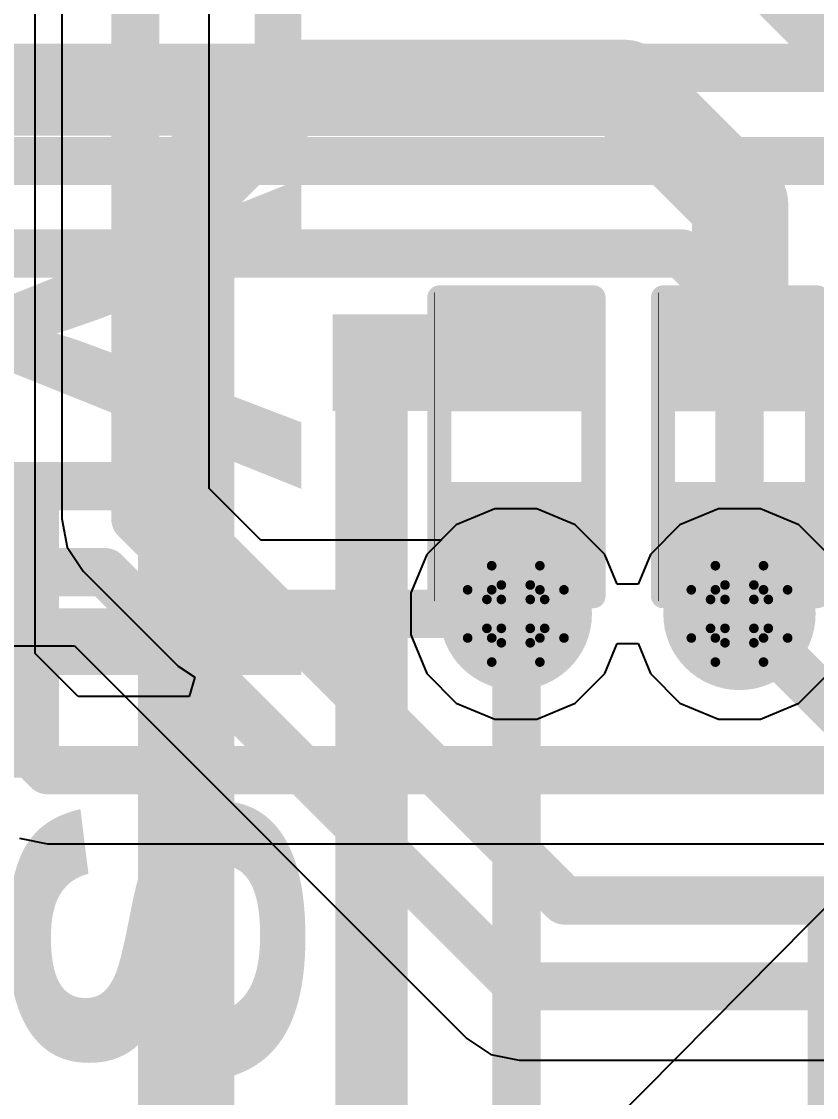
# Model space of a CAD drawing. Header units: inches. Extents: x -4 to 5258, y -4 to 5281.
# Drawn here: x 56.43 to 60.62, y 34.47 to 40.14 of the extents above; entities that cross this region are included whole.
import ezdxf

# ---------------------------------------------------------------- set-up
doc = ezdxf.new("R2010")
doc.units = ezdxf.units.IN
for name, color, linetype in [('Bottom Layer', 5, 'Continuous'), ('Bottom Solder', 6, 'Continuous'), ('Drill Drawing', 1, 'Continuous'), ('Layer 1', 16, 'Continuous'), ('Layer 2', 76, 'Continuous'), ('Top Layer', 1, 'Continuous'), ('Top Overlay', 2, 'Continuous'), ('Top Paste', 8, 'Continuous'), ('Top Solder', 216, 'Continuous'), ('Via Holes', 16, 'Continuous')]:
    doc.layers.add(name, color=color, linetype=linetype)
doc.styles.add('Arial Black_Bold', font='', dxfattribs={"height": 0.2})
doc.styles.get('Arial Black_Bold').set_extended_font_data('Arial Black', bold=True)

# ---------------------------------------------------------------- blocks, each defined once
blk = doc.blocks.new('HTSSOP_38_EP_4_4___15')
at = {"layer": 'Top Solder'}
blk.add_hatch(color=216, dxfattribs=at).paths.add_polyline_path([(-1.9492, -4.2992), (-1.9492, -4.7008), (-3.6508, -4.7008), (-3.6508, -4.2992)])
blk = doc.blocks.new('13_WQFN_HR__3_2__31')
at = {"layer": 'Top Solder'}
blk.add_line((-0.575, 1.8099), (5220.6763, 5271.621), dxfattribs=at)
blk = doc.blocks.new('R___0402_57')
at = {"layer": 'Top Layer'}
for points in [[(-0.6985, -0.3175), (-0.6985, 0.3175), (-0.2413, 0.3175), (-0.2413, -0.3175)], [(0.2413, -0.3175), (0.2413, 0.3175), (0.6985, 0.3175), (0.6985, -0.3175)]]:
    blk.add_hatch(color=1, dxfattribs=at).paths.add_polyline_path(points)
at = {"layer": 'Top Paste'}
for points in [[(-0.6985, -0.3175), (-0.6985, 0.3175), (-0.2413, 0.3175), (-0.2413, -0.3175)], [(0.2413, -0.3175), (0.2413, 0.3175), (0.6985, 0.3175), (0.6985, -0.3175)]]:
    blk.add_hatch(color=8, dxfattribs=at).paths.add_polyline_path(points)
at = {"layer": 'Top Solder'}
for points in [[(-0.7535, -0.3725), (-0.7535, 0.3725), (-0.1863, 0.3725), (-0.1863, -0.3725)], [(0.1863, -0.3725), (0.1863, 0.3725), (0.7535, 0.3725), (0.7535, -0.3725)]]:
    blk.add_hatch(color=216, dxfattribs=at).paths.add_polyline_path(points)
at = {"layer": 'Top Overlay'}
for points in [[(-0.7874, -0.4064, 0.127, 0.127, 0), (-0.7874, 0.4064, 0.127, 0.127, 0)], [(0.7874, 0.4064, 0.127, 0.127, 0), (-0.7874, 0.4064, 0.127, 0.127, 0)], [(0.7874, -0.4064, 0.127, 0.127, 0), (0.7874, 0.4064, 0.127, 0.127, 0)], [(0.7874, -0.4064, 0.127, 0.127, 0), (-0.7874, -0.4064, 0.127, 0.127, 0)], [(0.8128, -0.4318, 0.00323, 0.00323, 0), (-0.8128, -0.4318, 0.00323, 0.00323, 0)]]:
    blk.add_lwpolyline(points, format="xyseb", dxfattribs=at)
for points in [[(-0.8191, 0.4064, 0.0635, 0.0635, 1), (-0.7556, 0.4064, 0.0635, 0.0635, 1)], [(-0.8191, 0.4064, 0.0635, 0.0635, 1), (-0.7556, 0.4064, 0.0635, 0.0635, 1)], [(0.7556, 0.4064, 0.0635, 0.0635, 1), (0.8191, 0.4064, 0.0635, 0.0635, 1)], [(0.7556, 0.4064, 0.0635, 0.0635, 1), (0.8191, 0.4064, 0.0635, 0.0635, 1)], [(-0.8191, -0.4064, 0.0635, 0.0635, 1), (-0.7556, -0.4064, 0.0635, 0.0635, 1)], [(-0.8191, -0.4064, 0.0635, 0.0635, 1), (-0.7556, -0.4064, 0.0635, 0.0635, 1)], [(0.7556, -0.4064, 0.0635, 0.0635, 1), (0.8191, -0.4064, 0.0635, 0.0635, 1)], [(0.7556, -0.4064, 0.0635, 0.0635, 1), (0.8191, -0.4064, 0.0635, 0.0635, 1)], [(-0.8136, -0.4318, 0.00161, 0.00161, 1), (-0.812, -0.4318, 0.00161, 0.00161, 1)], [(0.812, -0.4318, 0.00161, 0.00161, 1), (0.8136, -0.4318, 0.00161, 0.00161, 1)]]:
    blk.add_lwpolyline(points, format="xyseb", close=True, dxfattribs=at)
blk = doc.blocks.new('R___0402_61')
at = {"layer": 'Top Layer'}
for points in [[(-0.6985, -0.3175), (-0.6985, 0.3175), (-0.2413, 0.3175), (-0.2413, -0.3175)], [(0.2413, -0.3175), (0.2413, 0.3175), (0.6985, 0.3175), (0.6985, -0.3175)]]:
    blk.add_hatch(color=1, dxfattribs=at).paths.add_polyline_path(points)
at = {"layer": 'Top Paste'}
for points in [[(-0.6985, -0.3175), (-0.6985, 0.3175), (-0.2413, 0.3175), (-0.2413, -0.3175)], [(0.2413, -0.3175), (0.2413, 0.3175), (0.6985, 0.3175), (0.6985, -0.3175)]]:
    blk.add_hatch(color=8, dxfattribs=at).paths.add_polyline_path(points)
at = {"layer": 'Top Solder'}
for points in [[(-0.7535, -0.3725), (-0.7535, 0.3725), (-0.1863, 0.3725), (-0.1863, -0.3725)], [(0.1863, -0.3725), (0.1863, 0.3725), (0.7535, 0.3725), (0.7535, -0.3725)]]:
    blk.add_hatch(color=216, dxfattribs=at).paths.add_polyline_path(points)
at = {"layer": 'Top Overlay'}
for points in [[(-0.7874, -0.4064, 0.127, 0.127, 0), (-0.7874, 0.4064, 0.127, 0.127, 0)], [(0.7874, 0.4064, 0.127, 0.127, 0), (-0.7874, 0.4064, 0.127, 0.127, 0)], [(0.7874, -0.4064, 0.127, 0.127, 0), (0.7874, 0.4064, 0.127, 0.127, 0)], [(0.7874, -0.4064, 0.127, 0.127, 0), (-0.7874, -0.4064, 0.127, 0.127, 0)], [(0.8128, -0.4318, 0.00323, 0.00323, 0), (-0.8128, -0.4318, 0.00323, 0.00323, 0)]]:
    blk.add_lwpolyline(points, format="xyseb", dxfattribs=at)
for points in [[(-0.8191, 0.4064, 0.0635, 0.0635, 1), (-0.7556, 0.4064, 0.0635, 0.0635, 1)], [(-0.8191, 0.4064, 0.0635, 0.0635, 1), (-0.7556, 0.4064, 0.0635, 0.0635, 1)], [(0.7556, 0.4064, 0.0635, 0.0635, 1), (0.8191, 0.4064, 0.0635, 0.0635, 1)], [(0.7556, 0.4064, 0.0635, 0.0635, 1), (0.8191, 0.4064, 0.0635, 0.0635, 1)], [(-0.8191, -0.4064, 0.0635, 0.0635, 1), (-0.7556, -0.4064, 0.0635, 0.0635, 1)], [(-0.8191, -0.4064, 0.0635, 0.0635, 1), (-0.7556, -0.4064, 0.0635, 0.0635, 1)], [(0.7556, -0.4064, 0.0635, 0.0635, 1), (0.8191, -0.4064, 0.0635, 0.0635, 1)], [(0.7556, -0.4064, 0.0635, 0.0635, 1), (0.8191, -0.4064, 0.0635, 0.0635, 1)], [(-0.8136, -0.4318, 0.00161, 0.00161, 1), (-0.812, -0.4318, 0.00161, 0.00161, 1)], [(0.812, -0.4318, 0.00161, 0.00161, 1), (0.8136, -0.4318, 0.00161, 0.00161, 1)]]:
    blk.add_lwpolyline(points, format="xyseb", close=True, dxfattribs=at)

msp = doc.modelspace()

# ---------------------------------------------------------------- hatches: boundary and pattern name
at = {"layer": 'Bottom Layer'}
h = msp.add_hatch(color=5, dxfattribs=at)
edge = h.paths.add_edge_path()
edge.add_arc((59.0376, 37.017), 0.3, 0, 360)
h = msp.add_hatch(color=5, dxfattribs=at)
edge = h.paths.add_edge_path()
edge.add_arc((60.217, 37.017), 0.3, 0, 360)
at = {"layer": 'Bottom Solder'}
h = msp.add_hatch(color=6, dxfattribs=at)
edge = h.paths.add_edge_path()
edge.add_arc((59.0376, 37.017), 0.4016, 0, 360)
h = msp.add_hatch(color=6, dxfattribs=at)
edge = h.paths.add_edge_path()
edge.add_arc((60.217, 37.017), 0.4016, 0, 360)
at = {"layer": 'Layer 1'}
h = msp.add_hatch(color=16, dxfattribs=at)
edge = h.paths.add_edge_path()
edge.add_arc((59.0376, 37.017), 0.3, 0, 360)
h = msp.add_hatch(color=16, dxfattribs=at)
edge = h.paths.add_edge_path()
edge.add_arc((60.217, 37.017), 0.3, 0, 360)
at = {"layer": 'Layer 2'}
h = msp.add_hatch(color=76, dxfattribs=at)
edge = h.paths.add_edge_path()
edge.add_arc((59.0376, 37.017), 0.3, 0, 360)
h = msp.add_hatch(color=76, dxfattribs=at)
edge = h.paths.add_edge_path()
edge.add_arc((60.217, 37.017), 0.3, 0, 360)
at = {"layer": 'Top Layer'}
for points in [[(59.3595, 38.5964), (58.0711, 38.5964), (58.0711, 38.0864), (59.3595, 38.0864)], [(59.9028, 38.0864), (60.5378, 38.0864), (60.5378, 38.5964), (59.9028, 38.5964)], [(60.5378, 37.7094), (59.9028, 37.7094), (59.9028, 37.1994), (60.5378, 37.1994)], [(59.3383, 37.5418), (58.7362, 37.5418), (58.7362, 37.017), (59.3383, 37.017)], [(60.5177, 37.5418), (59.9156, 37.5418), (59.9156, 37.017), (60.5177, 37.017)]]:
    msp.add_hatch(color=1, dxfattribs=at).paths.add_polyline_path(points)
h = msp.add_hatch(color=1, dxfattribs=at)
edge = h.paths.add_edge_path()
edge.add_arc((59.0376, 37.017), 0.3, 0, 360)
h = msp.add_hatch(color=1, dxfattribs=at)
edge = h.paths.add_edge_path()
edge.add_arc((60.217, 37.017), 0.3, 0, 360)
at = {"layer": 'Top Solder'}
h = msp.add_hatch(color=216, dxfattribs=at)
edge = h.paths.add_edge_path()
edge.add_arc((59.0376, 37.017), 0.4016, 0, 360)
h = msp.add_hatch(color=216, dxfattribs=at)
edge = h.paths.add_edge_path()
edge.add_arc((60.217, 37.017), 0.4016, 0, 360)
at = {"layer": 'Via Holes'}
h = msp.add_hatch(color=7, dxfattribs=at)
edge = h.paths.add_edge_path()
edge.add_arc((59.0376, 37.017), 0.15, 0, 360)
h = msp.add_hatch(color=7, dxfattribs=at)
edge = h.paths.add_edge_path()
edge.add_arc((60.217, 37.017), 0.15, 0, 360)

# ---------------------------------------------------------------- linework, layer by layer
at = {"layer": 'Bottom Layer'}
for p, q in [((57.4198, 37.6784), (57.4198, 47.4479)), ((56.5027, 36.8086), (56.5027, 46.7191)), ((56.6429, 46.6964), (56.6429, 37.5175)), ((57.6928, 37.4054), (57.4198, 37.6784)), ((58.9274, 37.571), (58.7238, 37.4866)), ((59.1478, 37.571), (58.9274, 37.571)), ((59.3514, 37.4866), (59.1478, 37.571)), ((60.1068, 37.571), (59.9032, 37.4866)), ((60.3272, 37.571), (60.1068, 37.571)), ((60.5308, 37.4866), (60.3272, 37.571)), ((56.6429, 37.5175), (56.6725, 37.3688)), ((58.7238, 37.4866), (58.6426, 37.4054)), ((59.5073, 37.3308), (59.3514, 37.4866)), ((59.9032, 37.4866), (59.7474, 37.3308)), ((60.6867, 37.3308), (60.5308, 37.4866)), ((58.6426, 37.4054), (57.6928, 37.4054)), ((56.6725, 37.3688), (56.7567, 37.2428)), ((59.5723, 37.1737), (59.5073, 37.3308)), ((59.7474, 37.3308), (59.6823, 37.1737)), ((56.7567, 37.2428), (57.2572, 36.7423)), ((59.6823, 37.1737), (59.5723, 37.1737)), ((56.7297, 36.5816), (56.5027, 36.8086)), ((57.2572, 36.7423), (57.3456, 36.6832)), ((57.3456, 36.6832), (57.3148, 36.5816)), ((57.3148, 36.5816), (56.7297, 36.5816)), ((56.4201, 35.8342), (56.5688, 35.8047)), ((56.5688, 35.8047), (61.5404, 35.8047))]:
    msp.add_line(p, q, dxfattribs=at)
for points in [[(57.0314, 37.5175, 0.254, 0.254, 0), (57.0314, 47.8493, 0.254, 0.254, 0)], [(57.0314, 37.5175, 0.254, 0.254, 0), (57.5319, 37.017, 0.254, 0.254, 0)], [(57.5319, 37.017, 0.254, 0.254, 0), (59.0376, 37.017, 0.254, 0.254, 0)], [(56.1142, 36.6477, 0.254, 0.254, 0), (56.5688, 36.1931, 0.254, 0.254, 0)], [(56.5688, 36.1931, 0.254, 0.254, 0), (61.9354, 36.1931, 0.254, 0.254, 0)]]:
    msp.add_lwpolyline(points, format="xyseb", dxfattribs=at)
for points in [[(56.9679, 37.5175, 0.127, 0.127, 1), (57.0949, 37.5175, 0.127, 0.127, 1)], [(56.9679, 37.5175, 0.127, 0.127, 1), (57.0949, 37.5175, 0.127, 0.127, 1)], [(57.4684, 37.017, 0.127, 0.127, 1), (57.5954, 37.017, 0.127, 0.127, 1)], [(57.4684, 37.017, 0.127, 0.127, 1), (57.5954, 37.017, 0.127, 0.127, 1)], [(58.9741, 37.017, 0.127, 0.127, 1), (59.1011, 37.017, 0.127, 0.127, 1)], [(56.5053, 36.1931, 0.127, 0.127, 1), (56.6323, 36.1931, 0.127, 0.127, 1)], [(56.5053, 36.1931, 0.127, 0.127, 1), (56.6323, 36.1931, 0.127, 0.127, 1)]]:
    msp.add_lwpolyline(points, format="xyseb", close=True, dxfattribs=at)
at = {"layer": 'Drill Drawing'}
for points in [[(58.9106, 37.144, 0.0508, 0.0508, 0), (58.9106, 37.271, 0.0508, 0.0508, 0)], [(58.9106, 37.271, 0.0508, 0.0508, 0), (59.1646, 37.271, 0.0508, 0.0508, 0)], [(59.1646, 37.144, 0.0508, 0.0508, 0), (59.1646, 37.271, 0.0508, 0.0508, 0)], [(60.09, 37.144, 0.0508, 0.0508, 0), (60.09, 37.271, 0.0508, 0.0508, 0)], [(60.09, 37.271, 0.0508, 0.0508, 0), (60.344, 37.271, 0.0508, 0.0508, 0)], [(60.344, 37.144, 0.0508, 0.0508, 0), (60.344, 37.271, 0.0508, 0.0508, 0)], [(58.7836, 36.89, 0.0508, 0.0508, 0), (58.7836, 37.144, 0.0508, 0.0508, 0)], [(58.7836, 37.144, 0.0508, 0.0508, 0), (58.9106, 37.144, 0.0508, 0.0508, 0)], [(58.9614, 37.0932, 0.0508, 0.0508, 0), (58.9614, 37.1694, 0.0508, 0.0508, 0)], [(58.9614, 37.1694, 0.0508, 0.0508, 0), (59.1138, 37.1694, 0.0508, 0.0508, 0)], [(59.1138, 37.0932, 0.0508, 0.0508, 0), (59.1138, 37.1694, 0.0508, 0.0508, 0)], [(59.1646, 37.144, 0.0508, 0.0508, 0), (59.2916, 37.144, 0.0508, 0.0508, 0)], [(59.2916, 36.89, 0.0508, 0.0508, 0), (59.2916, 37.144, 0.0508, 0.0508, 0)], [(59.963, 36.89, 0.0508, 0.0508, 0), (59.963, 37.144, 0.0508, 0.0508, 0)], [(59.963, 37.144, 0.0508, 0.0508, 0), (60.09, 37.144, 0.0508, 0.0508, 0)], [(60.1408, 37.0932, 0.0508, 0.0508, 0), (60.1408, 37.1694, 0.0508, 0.0508, 0)], [(60.1408, 37.1694, 0.0508, 0.0508, 0), (60.2932, 37.1694, 0.0508, 0.0508, 0)], [(60.2932, 37.0932, 0.0508, 0.0508, 0), (60.2932, 37.1694, 0.0508, 0.0508, 0)], [(60.344, 37.144, 0.0508, 0.0508, 0), (60.471, 37.144, 0.0508, 0.0508, 0)], [(60.471, 36.89, 0.0508, 0.0508, 0), (60.471, 37.144, 0.0508, 0.0508, 0)], [(58.8852, 36.9408, 0.0508, 0.0508, 0), (58.8852, 37.0932, 0.0508, 0.0508, 0)], [(58.8852, 37.0932, 0.0508, 0.0508, 0), (58.9614, 37.0932, 0.0508, 0.0508, 0)], [(59.1138, 37.0932, 0.0508, 0.0508, 0), (59.19, 37.0932, 0.0508, 0.0508, 0)], [(59.19, 36.9408, 0.0508, 0.0508, 0), (59.19, 37.0932, 0.0508, 0.0508, 0)], [(60.0646, 36.9408, 0.0508, 0.0508, 0), (60.0646, 37.0932, 0.0508, 0.0508, 0)], [(60.0646, 37.0932, 0.0508, 0.0508, 0), (60.1408, 37.0932, 0.0508, 0.0508, 0)], [(60.2932, 37.0932, 0.0508, 0.0508, 0), (60.3694, 37.0932, 0.0508, 0.0508, 0)], [(60.3694, 36.9408, 0.0508, 0.0508, 0), (60.3694, 37.0932, 0.0508, 0.0508, 0)], [(58.8852, 36.9408, 0.0508, 0.0508, 0), (58.9614, 36.9408, 0.0508, 0.0508, 0)], [(58.9614, 36.8646, 0.0508, 0.0508, 0), (58.9614, 36.9408, 0.0508, 0.0508, 0)], [(59.1138, 36.9408, 0.0508, 0.0508, 0), (59.19, 36.9408, 0.0508, 0.0508, 0)], [(59.1138, 36.8646, 0.0508, 0.0508, 0), (59.1138, 36.9408, 0.0508, 0.0508, 0)], [(60.0646, 36.9408, 0.0508, 0.0508, 0), (60.1408, 36.9408, 0.0508, 0.0508, 0)], [(60.1408, 36.8646, 0.0508, 0.0508, 0), (60.1408, 36.9408, 0.0508, 0.0508, 0)], [(60.2932, 36.9408, 0.0508, 0.0508, 0), (60.3694, 36.9408, 0.0508, 0.0508, 0)], [(60.2932, 36.8646, 0.0508, 0.0508, 0), (60.2932, 36.9408, 0.0508, 0.0508, 0)], [(58.7836, 36.89, 0.0508, 0.0508, 0), (58.9106, 36.89, 0.0508, 0.0508, 0)], [(58.9106, 36.763, 0.0508, 0.0508, 0), (58.9106, 36.89, 0.0508, 0.0508, 0)], [(58.9614, 36.8646, 0.0508, 0.0508, 0), (59.1138, 36.8646, 0.0508, 0.0508, 0)], [(59.1646, 36.89, 0.0508, 0.0508, 0), (59.2916, 36.89, 0.0508, 0.0508, 0)], [(59.1646, 36.763, 0.0508, 0.0508, 0), (59.1646, 36.89, 0.0508, 0.0508, 0)], [(59.963, 36.89, 0.0508, 0.0508, 0), (60.09, 36.89, 0.0508, 0.0508, 0)], [(60.09, 36.763, 0.0508, 0.0508, 0), (60.09, 36.89, 0.0508, 0.0508, 0)], [(60.1408, 36.8646, 0.0508, 0.0508, 0), (60.2932, 36.8646, 0.0508, 0.0508, 0)], [(60.344, 36.89, 0.0508, 0.0508, 0), (60.471, 36.89, 0.0508, 0.0508, 0)], [(60.344, 36.763, 0.0508, 0.0508, 0), (60.344, 36.89, 0.0508, 0.0508, 0)], [(58.9106, 36.763, 0.0508, 0.0508, 0), (59.1646, 36.763, 0.0508, 0.0508, 0)], [(60.09, 36.763, 0.0508, 0.0508, 0), (60.344, 36.763, 0.0508, 0.0508, 0)]]:
    msp.add_lwpolyline(points, format="xyseb", dxfattribs=at)
for points in [[(58.8979, 37.271, 0.0254, 0.0254, 1), (58.9233, 37.271, 0.0254, 0.0254, 1)], [(58.8979, 37.271, 0.0254, 0.0254, 1), (58.9233, 37.271, 0.0254, 0.0254, 1)], [(59.1519, 37.271, 0.0254, 0.0254, 1), (59.1773, 37.271, 0.0254, 0.0254, 1)], [(59.1519, 37.271, 0.0254, 0.0254, 1), (59.1773, 37.271, 0.0254, 0.0254, 1)], [(60.0773, 37.271, 0.0254, 0.0254, 1), (60.1027, 37.271, 0.0254, 0.0254, 1)], [(60.0773, 37.271, 0.0254, 0.0254, 1), (60.1027, 37.271, 0.0254, 0.0254, 1)], [(60.3313, 37.271, 0.0254, 0.0254, 1), (60.3567, 37.271, 0.0254, 0.0254, 1)], [(60.3313, 37.271, 0.0254, 0.0254, 1), (60.3567, 37.271, 0.0254, 0.0254, 1)], [(58.7709, 37.144, 0.0254, 0.0254, 1), (58.7963, 37.144, 0.0254, 0.0254, 1)], [(58.7709, 37.144, 0.0254, 0.0254, 1), (58.7963, 37.144, 0.0254, 0.0254, 1)], [(58.8979, 37.144, 0.0254, 0.0254, 1), (58.9233, 37.144, 0.0254, 0.0254, 1)], [(58.8979, 37.144, 0.0254, 0.0254, 1), (58.9233, 37.144, 0.0254, 0.0254, 1)], [(58.9487, 37.1694, 0.0254, 0.0254, 1), (58.9741, 37.1694, 0.0254, 0.0254, 1)], [(58.9487, 37.1694, 0.0254, 0.0254, 1), (58.9741, 37.1694, 0.0254, 0.0254, 1)], [(59.1011, 37.1694, 0.0254, 0.0254, 1), (59.1265, 37.1694, 0.0254, 0.0254, 1)], [(59.1011, 37.1694, 0.0254, 0.0254, 1), (59.1265, 37.1694, 0.0254, 0.0254, 1)], [(59.1519, 37.144, 0.0254, 0.0254, 1), (59.1773, 37.144, 0.0254, 0.0254, 1)], [(59.1519, 37.144, 0.0254, 0.0254, 1), (59.1773, 37.144, 0.0254, 0.0254, 1)], [(59.2789, 37.144, 0.0254, 0.0254, 1), (59.3043, 37.144, 0.0254, 0.0254, 1)], [(59.2789, 37.144, 0.0254, 0.0254, 1), (59.3043, 37.144, 0.0254, 0.0254, 1)], [(59.9503, 37.144, 0.0254, 0.0254, 1), (59.9757, 37.144, 0.0254, 0.0254, 1)], [(59.9503, 37.144, 0.0254, 0.0254, 1), (59.9757, 37.144, 0.0254, 0.0254, 1)], [(60.0773, 37.144, 0.0254, 0.0254, 1), (60.1027, 37.144, 0.0254, 0.0254, 1)], [(60.0773, 37.144, 0.0254, 0.0254, 1), (60.1027, 37.144, 0.0254, 0.0254, 1)], [(60.1281, 37.1694, 0.0254, 0.0254, 1), (60.1535, 37.1694, 0.0254, 0.0254, 1)], [(60.1281, 37.1694, 0.0254, 0.0254, 1), (60.1535, 37.1694, 0.0254, 0.0254, 1)], [(60.2805, 37.1694, 0.0254, 0.0254, 1), (60.3059, 37.1694, 0.0254, 0.0254, 1)], [(60.2805, 37.1694, 0.0254, 0.0254, 1), (60.3059, 37.1694, 0.0254, 0.0254, 1)], [(60.3313, 37.144, 0.0254, 0.0254, 1), (60.3567, 37.144, 0.0254, 0.0254, 1)], [(60.3313, 37.144, 0.0254, 0.0254, 1), (60.3567, 37.144, 0.0254, 0.0254, 1)], [(60.4583, 37.144, 0.0254, 0.0254, 1), (60.4837, 37.144, 0.0254, 0.0254, 1)], [(60.4583, 37.144, 0.0254, 0.0254, 1), (60.4837, 37.144, 0.0254, 0.0254, 1)], [(58.8725, 37.0932, 0.0254, 0.0254, 1), (58.8979, 37.0932, 0.0254, 0.0254, 1)], [(58.8725, 37.0932, 0.0254, 0.0254, 1), (58.8979, 37.0932, 0.0254, 0.0254, 1)], [(58.9487, 37.0932, 0.0254, 0.0254, 1), (58.9741, 37.0932, 0.0254, 0.0254, 1)], [(58.9487, 37.0932, 0.0254, 0.0254, 1), (58.9741, 37.0932, 0.0254, 0.0254, 1)], [(59.1011, 37.0932, 0.0254, 0.0254, 1), (59.1265, 37.0932, 0.0254, 0.0254, 1)], [(59.1011, 37.0932, 0.0254, 0.0254, 1), (59.1265, 37.0932, 0.0254, 0.0254, 1)], [(59.1773, 37.0932, 0.0254, 0.0254, 1), (59.2027, 37.0932, 0.0254, 0.0254, 1)], [(59.1773, 37.0932, 0.0254, 0.0254, 1), (59.2027, 37.0932, 0.0254, 0.0254, 1)], [(60.0519, 37.0932, 0.0254, 0.0254, 1), (60.0773, 37.0932, 0.0254, 0.0254, 1)], [(60.0519, 37.0932, 0.0254, 0.0254, 1), (60.0773, 37.0932, 0.0254, 0.0254, 1)], [(60.1281, 37.0932, 0.0254, 0.0254, 1), (60.1535, 37.0932, 0.0254, 0.0254, 1)], [(60.1281, 37.0932, 0.0254, 0.0254, 1), (60.1535, 37.0932, 0.0254, 0.0254, 1)], [(60.2805, 37.0932, 0.0254, 0.0254, 1), (60.3059, 37.0932, 0.0254, 0.0254, 1)], [(60.2805, 37.0932, 0.0254, 0.0254, 1), (60.3059, 37.0932, 0.0254, 0.0254, 1)], [(60.3567, 37.0932, 0.0254, 0.0254, 1), (60.3821, 37.0932, 0.0254, 0.0254, 1)], [(60.3567, 37.0932, 0.0254, 0.0254, 1), (60.3821, 37.0932, 0.0254, 0.0254, 1)], [(58.8725, 36.9408, 0.0254, 0.0254, 1), (58.8979, 36.9408, 0.0254, 0.0254, 1)], [(58.8725, 36.9408, 0.0254, 0.0254, 1), (58.8979, 36.9408, 0.0254, 0.0254, 1)], [(58.9487, 36.9408, 0.0254, 0.0254, 1), (58.9741, 36.9408, 0.0254, 0.0254, 1)], [(58.9487, 36.9408, 0.0254, 0.0254, 1), (58.9741, 36.9408, 0.0254, 0.0254, 1)], [(59.1011, 36.9408, 0.0254, 0.0254, 1), (59.1265, 36.9408, 0.0254, 0.0254, 1)], [(59.1011, 36.9408, 0.0254, 0.0254, 1), (59.1265, 36.9408, 0.0254, 0.0254, 1)], [(59.1773, 36.9408, 0.0254, 0.0254, 1), (59.2027, 36.9408, 0.0254, 0.0254, 1)], [(59.1773, 36.9408, 0.0254, 0.0254, 1), (59.2027, 36.9408, 0.0254, 0.0254, 1)], [(60.0519, 36.9408, 0.0254, 0.0254, 1), (60.0773, 36.9408, 0.0254, 0.0254, 1)], [(60.0519, 36.9408, 0.0254, 0.0254, 1), (60.0773, 36.9408, 0.0254, 0.0254, 1)], [(60.1281, 36.9408, 0.0254, 0.0254, 1), (60.1535, 36.9408, 0.0254, 0.0254, 1)], [(60.1281, 36.9408, 0.0254, 0.0254, 1), (60.1535, 36.9408, 0.0254, 0.0254, 1)], [(60.2805, 36.9408, 0.0254, 0.0254, 1), (60.3059, 36.9408, 0.0254, 0.0254, 1)], [(60.2805, 36.9408, 0.0254, 0.0254, 1), (60.3059, 36.9408, 0.0254, 0.0254, 1)], [(60.3567, 36.9408, 0.0254, 0.0254, 1), (60.3821, 36.9408, 0.0254, 0.0254, 1)], [(60.3567, 36.9408, 0.0254, 0.0254, 1), (60.3821, 36.9408, 0.0254, 0.0254, 1)], [(58.7709, 36.89, 0.0254, 0.0254, 1), (58.7963, 36.89, 0.0254, 0.0254, 1)], [(58.7709, 36.89, 0.0254, 0.0254, 1), (58.7963, 36.89, 0.0254, 0.0254, 1)], [(58.8979, 36.89, 0.0254, 0.0254, 1), (58.9233, 36.89, 0.0254, 0.0254, 1)], [(58.8979, 36.89, 0.0254, 0.0254, 1), (58.9233, 36.89, 0.0254, 0.0254, 1)], [(58.9487, 36.8646, 0.0254, 0.0254, 1), (58.9741, 36.8646, 0.0254, 0.0254, 1)], [(58.9487, 36.8646, 0.0254, 0.0254, 1), (58.9741, 36.8646, 0.0254, 0.0254, 1)], [(59.1011, 36.8646, 0.0254, 0.0254, 1), (59.1265, 36.8646, 0.0254, 0.0254, 1)], [(59.1011, 36.8646, 0.0254, 0.0254, 1), (59.1265, 36.8646, 0.0254, 0.0254, 1)], [(59.1519, 36.89, 0.0254, 0.0254, 1), (59.1773, 36.89, 0.0254, 0.0254, 1)], [(59.1519, 36.89, 0.0254, 0.0254, 1), (59.1773, 36.89, 0.0254, 0.0254, 1)], [(59.2789, 36.89, 0.0254, 0.0254, 1), (59.3043, 36.89, 0.0254, 0.0254, 1)], [(59.2789, 36.89, 0.0254, 0.0254, 1), (59.3043, 36.89, 0.0254, 0.0254, 1)], [(59.9503, 36.89, 0.0254, 0.0254, 1), (59.9757, 36.89, 0.0254, 0.0254, 1)], [(59.9503, 36.89, 0.0254, 0.0254, 1), (59.9757, 36.89, 0.0254, 0.0254, 1)], [(60.0773, 36.89, 0.0254, 0.0254, 1), (60.1027, 36.89, 0.0254, 0.0254, 1)], [(60.0773, 36.89, 0.0254, 0.0254, 1), (60.1027, 36.89, 0.0254, 0.0254, 1)], [(60.1281, 36.8646, 0.0254, 0.0254, 1), (60.1535, 36.8646, 0.0254, 0.0254, 1)], [(60.1281, 36.8646, 0.0254, 0.0254, 1), (60.1535, 36.8646, 0.0254, 0.0254, 1)], [(60.2805, 36.8646, 0.0254, 0.0254, 1), (60.3059, 36.8646, 0.0254, 0.0254, 1)], [(60.2805, 36.8646, 0.0254, 0.0254, 1), (60.3059, 36.8646, 0.0254, 0.0254, 1)], [(60.3313, 36.89, 0.0254, 0.0254, 1), (60.3567, 36.89, 0.0254, 0.0254, 1)], [(60.3313, 36.89, 0.0254, 0.0254, 1), (60.3567, 36.89, 0.0254, 0.0254, 1)], [(60.4583, 36.89, 0.0254, 0.0254, 1), (60.4837, 36.89, 0.0254, 0.0254, 1)], [(60.4583, 36.89, 0.0254, 0.0254, 1), (60.4837, 36.89, 0.0254, 0.0254, 1)], [(58.8979, 36.763, 0.0254, 0.0254, 1), (58.9233, 36.763, 0.0254, 0.0254, 1)], [(58.8979, 36.763, 0.0254, 0.0254, 1), (58.9233, 36.763, 0.0254, 0.0254, 1)], [(59.1519, 36.763, 0.0254, 0.0254, 1), (59.1773, 36.763, 0.0254, 0.0254, 1)], [(59.1519, 36.763, 0.0254, 0.0254, 1), (59.1773, 36.763, 0.0254, 0.0254, 1)], [(60.0773, 36.763, 0.0254, 0.0254, 1), (60.1027, 36.763, 0.0254, 0.0254, 1)], [(60.0773, 36.763, 0.0254, 0.0254, 1), (60.1027, 36.763, 0.0254, 0.0254, 1)], [(60.3313, 36.763, 0.0254, 0.0254, 1), (60.3567, 36.763, 0.0254, 0.0254, 1)], [(60.3313, 36.763, 0.0254, 0.0254, 1), (60.3567, 36.763, 0.0254, 0.0254, 1)]]:
    msp.add_lwpolyline(points, format="xyseb", close=True, dxfattribs=at)
at = {"layer": 'Layer 1'}
for p, q in [((58.9274, 37.571), (58.7238, 37.4866)), ((59.1478, 37.571), (58.9274, 37.571)), ((59.3514, 37.4866), (59.1478, 37.571)), ((60.1068, 37.571), (59.9032, 37.4866)), ((60.3272, 37.571), (60.1068, 37.571)), ((60.5308, 37.4866), (60.3272, 37.571)), ((58.7238, 37.4866), (58.568, 37.3308)), ((59.5073, 37.3308), (59.3514, 37.4866)), ((59.9032, 37.4866), (59.7474, 37.3308)), ((60.6867, 37.3308), (60.5308, 37.4866)), ((58.568, 37.3308), (58.4836, 37.1272)), ((59.5723, 37.1737), (59.5073, 37.3308)), ((59.7474, 37.3308), (59.6823, 37.1737)), ((59.6823, 37.1737), (59.5723, 37.1737)), ((58.4836, 37.1272), (58.4836, 36.9068)), ((58.4836, 36.9068), (58.568, 36.7031)), ((59.5073, 36.7031), (59.5723, 36.8602)), ((59.5723, 36.8602), (59.6823, 36.8602)), ((59.6823, 36.8602), (59.7474, 36.7031)), ((58.568, 36.7031), (58.7238, 36.5473)), ((59.3514, 36.5473), (59.5073, 36.7031)), ((59.7474, 36.7031), (59.9032, 36.5473)), ((60.5308, 36.5473), (60.6867, 36.7031)), ((58.7238, 36.5473), (58.9274, 36.463)), ((59.1478, 36.463), (59.3514, 36.5473)), ((59.9032, 36.5473), (60.1068, 36.463)), ((60.3272, 36.463), (60.5308, 36.5473)), ((58.9274, 36.463), (59.1478, 36.463)), ((60.1068, 36.463), (60.3272, 36.463))]:
    msp.add_line(p, q, dxfattribs=at)
at = {"layer": 'Layer 2'}
for p, q in [((49.2521, 36.8489), (56.7103, 36.8489)), ((56.7103, 36.8489), (58.7802, 34.779)), ((58.7802, 34.779), (58.9062, 34.6948)), ((58.9062, 34.6948), (59.0549, 34.6652)), ((59.0549, 34.6652), (66.912, 34.6652))]:
    msp.add_line(p, q, dxfattribs=at)
for points in [[(48.039, 39.8958, 0.254, 0.254, 0), (90.7904, 39.8958, 0.254, 0.254, 0)], [(48.2195, 39.4044, 0.254, 0.254, 0), (60.8868, 39.4044, 0.254, 0.254, 0)], [(48.4549, 38.9169, 0.254, 0.254, 0), (59.9138, 38.9169, 0.254, 0.254, 0)], [(59.9138, 38.9169, 0.254, 0.254, 0), (60.217, 38.6137, 0.254, 0.254, 0)], [(60.217, 37.017, 0.254, 0.254, 0), (60.217, 38.6137, 0.254, 0.254, 0)], [(48.6722, 37.6902, 0.254, 0.254, 0), (57.1107, 37.6902, 0.254, 0.254, 0)], [(57.1107, 37.6902, 0.254, 0.254, 0), (59.2947, 35.5062, 0.254, 0.254, 0)], [(49.0912, 37.2373, 0.254, 0.254, 0), (56.8712, 37.2373, 0.254, 0.254, 0)], [(56.8712, 37.2373, 0.254, 0.254, 0), (59.0549, 35.0537, 0.254, 0.254, 0)], [(59.2947, 35.5062, 0.254, 0.254, 0), (66.6841, 35.5062, 0.254, 0.254, 0)], [(59.0549, 35.0537, 0.254, 0.254, 0), (66.912, 35.0537, 0.254, 0.254, 0)]]:
    msp.add_lwpolyline(points, format="xyseb", dxfattribs=at)
for points in [[(59.8503, 38.9169, 0.127, 0.127, 1), (59.9773, 38.9169, 0.127, 0.127, 1)], [(59.8503, 38.9169, 0.127, 0.127, 1), (59.9773, 38.9169, 0.127, 0.127, 1)], [(60.1535, 38.6137, 0.127, 0.127, 1), (60.2805, 38.6137, 0.127, 0.127, 1)], [(60.1535, 38.6137, 0.127, 0.127, 1), (60.2805, 38.6137, 0.127, 0.127, 1)], [(57.0472, 37.6902, 0.127, 0.127, 1), (57.1742, 37.6902, 0.127, 0.127, 1)], [(57.0472, 37.6902, 0.127, 0.127, 1), (57.1742, 37.6902, 0.127, 0.127, 1)], [(56.8077, 37.2373, 0.127, 0.127, 1), (56.9347, 37.2373, 0.127, 0.127, 1)], [(56.8077, 37.2373, 0.127, 0.127, 1), (56.9347, 37.2373, 0.127, 0.127, 1)], [(60.1535, 37.017, 0.127, 0.127, 1), (60.2805, 37.017, 0.127, 0.127, 1)], [(59.2312, 35.5062, 0.127, 0.127, 1), (59.3582, 35.5062, 0.127, 0.127, 1)], [(59.2312, 35.5062, 0.127, 0.127, 1), (59.3582, 35.5062, 0.127, 0.127, 1)], [(58.9914, 35.0537, 0.127, 0.127, 1), (59.1184, 35.0537, 0.127, 0.127, 1)], [(58.9914, 35.0537, 0.127, 0.127, 1), (59.1184, 35.0537, 0.127, 0.127, 1)]]:
    msp.add_lwpolyline(points, format="xyseb", close=True, dxfattribs=at)
at = {"layer": 'Top Layer'}
for points in [[(60.2672, 40.5929, 0.508, 0.508, 0), (61.2817, 39.5785, 0.508, 0.508, 0)], [(57.2993, 39.2515, 0.508, 0.508, 0), (57.8377, 39.7898, 0.508, 0.508, 0)], [(57.8377, 39.7898, 0.508, 0.508, 0), (59.6099, 39.7898, 0.508, 0.508, 0)], [(59.6099, 39.7898, 0.508, 0.508, 0), (60.2203, 39.1793, 0.508, 0.508, 0)], [(57.2993, 33.1642, 0.508, 0.508, 0), (57.2993, 39.2515, 0.508, 0.508, 0)], [(60.2203, 38.3678, 0.508, 0.508, 0), (60.2203, 39.1793, 0.508, 0.508, 0)], [(58.2767, 38.3667, 0.381, 0.381, 0), (59.0398, 38.3667, 0.381, 0.381, 0)], [(58.2767, 38.3667, 0.381, 0.381, 0), (58.2767, 31.5853, 0.381, 0.381, 0)], [(59.0398, 38.3667, 0.2032, 0.2032, 0), (59.0409, 38.3678, 0.2032, 0.2032, 0)], [(59.042, 38.3689, 0.2032, 0.2032, 0), (59.0431, 38.37, 0.2032, 0.2032, 0)], [(59.0409, 33.4075, 0.254, 0.254, 0), (59.0409, 37.428, 0.254, 0.254, 0)], [(60.217, 37.017, 0.254, 0.254, 0), (60.7777, 36.4563, 0.254, 0.254, 0)]]:
    msp.add_lwpolyline(points, format="xyseb", dxfattribs=at)
for points in [[(57.7107, 39.7898, 0.254, 0.254, 1), (57.9647, 39.7898, 0.254, 0.254, 1)], [(57.7107, 39.7898, 0.254, 0.254, 1), (57.9647, 39.7898, 0.254, 0.254, 1)], [(59.4829, 39.7898, 0.254, 0.254, 1), (59.7369, 39.7898, 0.254, 0.254, 1)], [(59.4829, 39.7898, 0.254, 0.254, 1), (59.7369, 39.7898, 0.254, 0.254, 1)], [(57.1723, 39.2515, 0.254, 0.254, 1), (57.4263, 39.2515, 0.254, 0.254, 1)], [(57.1723, 39.2515, 0.254, 0.254, 1), (57.4263, 39.2515, 0.254, 0.254, 1)], [(60.0933, 39.1793, 0.254, 0.254, 1), (60.3473, 39.1793, 0.254, 0.254, 1)], [(60.0933, 39.1793, 0.254, 0.254, 1), (60.3473, 39.1793, 0.254, 0.254, 1)], [(60.0933, 38.3678, 0.254, 0.254, 1), (60.3473, 38.3678, 0.254, 0.254, 1)], [(58.1814, 38.3667, 0.1905, 0.1905, 1), (58.3719, 38.3667, 0.1905, 0.1905, 1)], [(58.1814, 38.3667, 0.1905, 0.1905, 1), (58.3719, 38.3667, 0.1905, 0.1905, 1)], [(58.9446, 38.3667, 0.1905, 0.1905, 1), (59.1351, 38.3667, 0.1905, 0.1905, 1)], [(58.989, 38.3667, 0.1016, 0.1016, 1), (59.0906, 38.3667, 0.1016, 0.1016, 1)], [(58.9901, 38.3678, 0.1016, 0.1016, 1), (59.0917, 38.3678, 0.1016, 0.1016, 1)], [(58.9912, 38.3689, 0.1016, 0.1016, 1), (59.0928, 38.3689, 0.1016, 0.1016, 1)], [(58.9923, 38.37, 0.1016, 0.1016, 1), (59.0939, 38.37, 0.1016, 0.1016, 1)], [(58.9774, 37.428, 0.127, 0.127, 1), (59.1044, 37.428, 0.127, 0.127, 1)], [(60.1535, 37.017, 0.127, 0.127, 1), (60.2805, 37.017, 0.127, 0.127, 1)]]:
    msp.add_lwpolyline(points, format="xyseb", close=True, dxfattribs=at)

# ---------------------------------------------------------------- block references
msp.add_blockref('13_WQFN_HR__3_2__31', (37.0774, 9.2675))
at = {"rotation": 270}
for name, p in [('R___0402_61', (59.0409, 37.8979)), ('R___0402_57', (60.2203, 37.8979)), ('HTSSOP_38_EP_4_4___15', (65.2777, 31.9062))]:
    msp.add_blockref(name, p, dxfattribs=at)

# ---------------------------------------------------------------- texts
at = {"layer": 'Top Overlay', "style": 'Arial Black_Bold'}
msp.add_text('STALL', height=1.524, rotation=90, dxfattribs=at).set_placement((57.9066, 34.5018))

doc.saveas('drawing.dxf')
